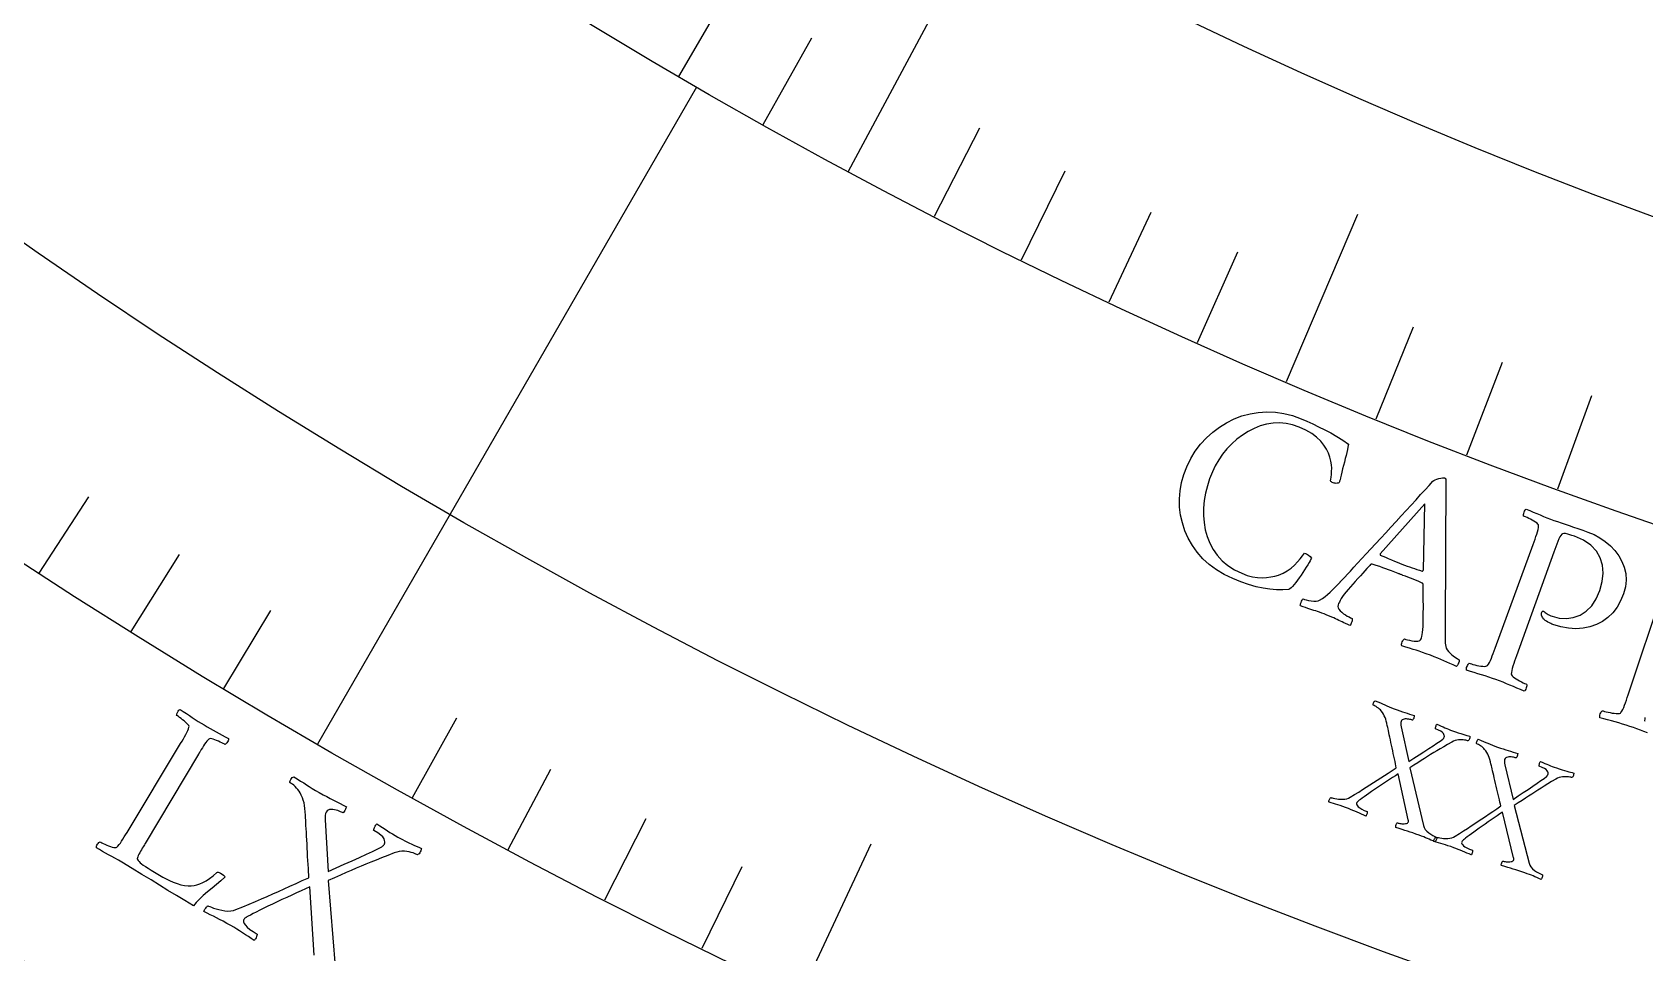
# Model space of a CAD drawing. Header units: millimetres. Extents: x -93 to 93, y -93 to 104.
# Drawn here: x -45.69 to -24.05, y -75.3 to -62.95 of the extents above; entities that cross this region are included whole.
import ezdxf

# ---------------------------------------------------------------- set-up
doc = ezdxf.new("R2010")
doc.units = ezdxf.units.MM
for name, color, linetype in [('CUT_OUTER', 1, 'Continuous'), ('ENGRAVE', 7, 'Continuous'), ('ENGRAVE_FINE', 8, 'Continuous'), ('TEXT', 5, 'Continuous')]:
    doc.layers.add(name, color=color, linetype=linetype)

msp = doc.modelspace()

# ---------------------------------------------------------------- linework, layer by layer
at = {"layer": 'CUT_OUTER'}
msp.add_arc((-0.0002, -0.0002), 92.4998, 179.658282, 0.243527, dxfattribs=at)
at = {"layer": 'ENGRAVE'}
for points in [[(-34.7355, -64.8167), (-33.1625, -61.8817)], [(-41.8562, -72.4972), (-36.7687, -63.6853)], [(-28.8591, -67.6381), (-27.9008, -65.392)], [(-35.3784, -75.8693), (-34.4324, -73.8405)]]:
    msp.add_lwpolyline(points, dxfattribs=at)
for radius in [90.65, 90.65, 88.2219, 83.7125, 83.7125, 80.1513, 73.5375, 73.5375, 69.6525]:
    msp.add_circle((0, 0), radius, dxfattribs=at)
at = {"layer": 'ENGRAVE_FINE'}
for points in [[(-37.01, -63.5454), (-36.3397, -62.3944)], [(-35.8786, -64.1911), (-35.2287, -63.0284)], [(-33.5812, -65.4222), (-32.9729, -64.2372)], [(-32.416, -66.0073), (-31.8289, -64.8117)], [(-31.2404, -66.5718), (-30.6745, -65.366)], [(-30.0546, -67.1155), (-29.5102, -65.8998)], [(-27.6543, -68.1396), (-27.1534, -66.9054)], [(-26.4404, -68.6197), (-25.9615, -67.3768)], [(-25.218, -69.0783), (-24.7613, -67.8271)], [(-45.5931, -70.2072), (-44.9281, -69.1832)], [(-44.3609, -70.9922), (-43.7138, -69.9568)], [(-43.1151, -71.7556), (-42.4863, -70.709)], [(-40.5846, -73.2166), (-39.9927, -72.1487)], [(-39.3006, -73.9138), (-38.7274, -72.8357)], [(-38.0047, -74.5884), (-37.4504, -73.5005)], [(-36.6971, -75.2403), (-36.1619, -74.1429)]]:
    msp.add_lwpolyline(points, dxfattribs=at)
at = {"layer": 'TEXT'}
for points in [[(-28.6636, -68.1379), (-28.5862, -68.1713), (-28.5076, -68.2071), (-28.4279, -68.2452), (-28.347, -68.2856), (-28.2658, -68.3288), (-28.1854, -68.3755), (-28.1056, -68.4256), (-28.0265, -68.4791), (-28.0275, -68.4836), (-28.0305, -68.4971), (-28.0356, -68.5196), (-28.0428, -68.5511), (-28.0514, -68.5886), (-28.061, -68.629), (-28.0715, -68.6724), (-28.0831, -68.7188), (-28.0948, -68.7655), (-28.1058, -68.8102), (-28.1162, -68.8527), (-28.126, -68.893), (-28.1345, -68.9282), (-28.1414, -68.9553), (-28.1467, -68.9741), (-28.1502, -68.9848), (-28.1529, -68.9913), (-28.1588, -68.9966), (-28.168, -69.0005), (-28.1804, -69.0031), (-28.1943, -69.0042), (-28.2079, -69.0034), (-28.2213, -69.0008), (-28.2344, -68.9964), (-28.2451, -68.9913), (-28.2544, -68.9853), (-28.2625, -68.9784), (-28.2692, -68.9706), (-28.2652, -68.9483), (-28.2613, -68.9201), (-28.2576, -68.8861), (-28.2542, -68.8463), (-28.2531, -68.8021), (-28.2564, -68.7552), (-28.2643, -68.7054), (-28.2766, -68.6528), (-28.2953, -68.5989), (-28.3222, -68.5452), (-28.3574, -68.4916), (-28.4009, -68.4381), (-28.4547, -68.3863), (-28.5212, -68.3376), (-28.6001, -68.2919), (-28.6916, -68.2493), (-28.7783, -68.2187), (-28.8652, -68.1997), (-28.9523, -68.1923), (-29.0397, -68.1965), (-29.1262, -68.211), (-29.2108, -68.2345), (-29.2934, -68.2669), (-29.374, -68.3084), (-29.4515, -68.3574), (-29.5246, -68.4127), (-29.5933, -68.4741), (-29.6577, -68.5418), (-29.7166, -68.6141), (-29.769, -68.6895), (-29.8149, -68.7679), (-29.8542, -68.8494), (-29.8911, -68.9432), (-29.9214, -69.0389), (-29.9451, -69.1366), (-29.962, -69.2361), (-29.9714, -69.3359), (-29.9723, -69.4343), (-29.9647, -69.5312), (-29.9486, -69.6267), (-29.9234, -69.7192), (-29.8884, -69.8071), (-29.8435, -69.8905), (-29.7887, -69.9693), (-29.7233, -70.0419), (-29.6464, -70.1064), (-29.558, -70.1628), (-29.4582, -70.2112), (-29.3855, -70.2383), (-29.316, -70.2572), (-29.2497, -70.268), (-29.1866, -70.2707), (-29.1268, -70.2674), (-29.0705, -70.2602), (-29.0177, -70.2491), (-28.9684, -70.2342), (-28.9058, -70.2086), (-28.8488, -70.1778), (-28.7974, -70.1418), (-28.7516, -70.1007), (-28.711, -70.0578), (-28.675, -70.0169), (-28.6437, -69.978), (-28.617, -69.9409), (-28.5894, -69.9513), (-28.565, -69.966), (-28.5438, -69.9852), (-28.5259, -70.0088), (-28.5324, -70.0229), (-28.5428, -70.0422), (-28.557, -70.0666), (-28.5749, -70.0962), (-28.5953, -70.129), (-28.617, -70.1629), (-28.6399, -70.1981), (-28.6639, -70.2344), (-28.6884, -70.2701), (-28.7123, -70.3033), (-28.7357, -70.3341), (-28.7587, -70.3625), (-28.78, -70.3869), (-28.7985, -70.4057), (-28.8143, -70.4189), (-28.8273, -70.4265), (-28.9097, -70.4323), (-28.9947, -70.4317), (-29.0825, -70.4245), (-29.173, -70.4109), (-29.2674, -70.3902), (-29.367, -70.3619), (-29.4717, -70.3261), (-29.5814, -70.2827), (-29.6956, -70.2284), (-29.8003, -70.1655), (-29.8954, -70.0943), (-29.9811, -70.0146), (-30.0568, -69.9283), (-30.1223, -69.837), (-30.1774, -69.7409), (-30.2223, -69.64), (-30.2567, -69.5357), (-30.2804, -69.4298), (-30.2936, -69.3221), (-30.2961, -69.2127), (-30.2879, -69.103), (-30.2687, -68.9945), (-30.2386, -68.8871), (-30.1977, -68.7809), (-30.1442, -68.6726), (-30.0825, -68.5722), (-30.0124, -68.4794), (-29.9341, -68.3944), (-29.849, -68.3176), (-29.7586, -68.2497), (-29.6629, -68.1906), (-29.5619, -68.1402), (-29.4568, -68.0997), (-29.3489, -68.0703), (-29.238, -68.052), (-29.1243, -68.0446), (-29.0091, -68.049), (-28.894, -68.0661), (-28.7788, -68.0957), (-28.6636, -68.1379)], [(-28.1412, -70.3288), (-28.1373, -70.3245), (-28.1253, -70.3117), (-28.1054, -70.2904), (-28.0776, -70.2606), (-28.043, -70.2234), (-28.0028, -70.18), (-27.9572, -70.1305), (-27.906, -70.0748), (-27.8504, -70.0144), (-27.7914, -69.9508), (-27.7291, -69.8839), (-27.6635, -69.8139), (-27.5959, -69.7416), (-27.5276, -69.6681), (-27.4588, -69.5934), (-27.3893, -69.5175), (-27.3203, -69.4418), (-27.2526, -69.3676), (-27.1864, -69.295), (-27.1216, -69.224), (-27.0595, -69.1559), (-27.0011, -69.092), (-26.9466, -69.0323), (-26.8959, -68.9768), (-26.8821, -68.9664), (-26.8642, -68.9567), (-26.8422, -68.9477), (-26.816, -68.9393), (-26.7898, -68.9328), (-26.7679, -68.9294), (-26.7502, -68.9291), (-26.7367, -68.932), (-26.7338, -68.9332), (-26.7316, -68.9344), (-26.7301, -68.9356), (-26.7293, -68.9368), (-26.7285, -68.9381), (-26.7272, -68.9399), (-26.7254, -68.9422), (-26.7231, -68.9449), (-26.731, -70.9262), (-26.7305, -71.024), (-26.7297, -71.0974), (-26.7287, -71.1461), (-26.7275, -71.1702), (-26.7238, -71.1918), (-26.7157, -71.2136), (-26.703, -71.2356), (-26.686, -71.2579), (-26.6663, -71.2793), (-26.646, -71.2989), (-26.6249, -71.3166), (-26.6031, -71.3324), (-26.5829, -71.3458), (-26.5666, -71.356), (-26.5541, -71.3631), (-26.5454, -71.3672), (-26.5433, -71.3788), (-26.5441, -71.3918), (-26.5479, -71.4064), (-26.5546, -71.4225), (-26.5621, -71.4376), (-26.5683, -71.4491), (-26.5732, -71.4572), (-26.5767, -71.4616), (-26.623, -71.4407), (-26.6667, -71.421), (-26.708, -71.4023), (-26.7469, -71.3848), (-26.7865, -71.3675), (-26.8302, -71.3493), (-26.8778, -71.3303), (-26.9294, -71.3105), (-26.9841, -71.2902), (-27.0341, -71.2723), (-27.0796, -71.2568), (-27.1205, -71.2437), (-27.1616, -71.2311), (-27.2075, -71.2167), (-27.2583, -71.2008), (-27.314, -71.1831), (-27.3167, -71.173), (-27.3166, -71.1612), (-27.3137, -71.1476), (-27.3079, -71.1322), (-27.3004, -71.1175), (-27.2925, -71.1058), (-27.284, -71.0971), (-27.275, -71.0915), (-27.2576, -71.0974), (-27.2355, -71.1034), (-27.2086, -71.1095), (-27.1771, -71.1158), (-27.1454, -71.1206), (-27.1184, -71.1225), (-27.0959, -71.1214), (-27.0782, -71.1174), (-27.0693, -71.1117), (-27.0612, -71.1029), (-27.0538, -71.091), (-27.0471, -71.076), (-27.0418, -71.058), (-27.0372, -71.0337), (-27.0334, -71.0032), (-27.0303, -70.9665), (-27.0278, -70.9253), (-27.0259, -70.8813), (-27.0246, -70.8344), (-27.0238, -70.7847), (-27.0235, -70.7339), (-27.0233, -70.6837), (-27.0234, -70.6341), (-27.0237, -70.5852), (-27.0241, -70.5387), (-27.0244, -70.4965), (-27.0247, -70.4586), (-27.025, -70.4249), (-27.0252, -70.3974), (-27.0254, -70.3777), (-27.0255, -70.3659), (-27.0255, -70.362), (-27.0257, -70.3614), (-27.0265, -70.3597), (-27.0278, -70.3568), (-27.0295, -70.3528), (-27.0317, -70.3487), (-27.0342, -70.3453), (-27.0371, -70.3428), (-27.0402, -70.3411), (-27.0659, -70.3296), (-27.0946, -70.3173), (-27.1264, -70.3044), (-27.1612, -70.2907), (-27.1969, -70.2769), (-27.2314, -70.2635), (-27.2646, -70.2507), (-27.2965, -70.2382), (-27.3048, -70.235), (-27.313, -70.2318), (-27.3213, -70.2286), (-27.3295, -70.2254), (-27.3376, -70.2223), (-27.3452, -70.2193), (-27.3524, -70.2165), (-27.3592, -70.2138), (-27.4069, -70.1954), (-27.4509, -70.1785), (-27.4913, -70.1633), (-27.5281, -70.1497), (-27.5656, -70.1363), (-27.6083, -70.1215), (-27.6562, -70.1054), (-27.7092, -70.0879), (-27.7112, -70.0875), (-27.7138, -70.0875), (-27.7171, -70.088), (-27.7211, -70.089), (-27.7248, -70.09), (-27.7275, -70.0907), (-27.7291, -70.0912), (-27.7296, -70.0913), (-27.7328, -70.0948), (-27.7423, -70.1054), (-27.7582, -70.123), (-27.7804, -70.1476), (-27.8071, -70.177), (-27.8363, -70.209), (-27.8679, -70.2436), (-27.902, -70.2808), (-27.9366, -70.3188), (-27.9695, -70.3557), (-28.0009, -70.3916), (-28.0307, -70.4264), (-28.06, -70.4606), (-28.0853, -70.4926), (-28.1067, -70.5223), (-28.124, -70.5498), (-28.1382, -70.575), (-28.1502, -70.5976), (-28.1601, -70.6178), (-28.1678, -70.6356), (-28.1714, -70.654), (-28.1679, -70.6733), (-28.1572, -70.6932), (-28.1393, -70.7138), (-28.1172, -70.7339), (-28.094, -70.7523), (-28.0696, -70.7691), (-28.0441, -70.7841), (-28.0204, -70.7968), (-28.0015, -70.8066), (-27.9876, -70.8136), (-27.9785, -70.8177), (-27.9774, -70.8239), (-27.978, -70.8336), (-27.9805, -70.8466), (-27.9848, -70.8629), (-27.9902, -70.8795), (-27.9959, -70.8933), (-28.0019, -70.9044), (-28.0084, -70.9128), (-28.0382, -70.8991), (-28.0658, -70.8862), (-28.091, -70.8743), (-28.114, -70.8633), (-28.1358, -70.8527), (-28.1576, -70.8422), (-28.1794, -70.8316), (-28.2012, -70.821), (-28.2249, -70.8099), (-28.2522, -70.7978), (-28.2833, -70.7847), (-28.318, -70.7705), (-28.3532, -70.7567), (-28.3857, -70.7444), (-28.4154, -70.7337), (-28.4423, -70.7245), (-28.4679, -70.7161), (-28.4935, -70.7077), (-28.5191, -70.6993), (-28.5446, -70.6909), (-28.5719, -70.6818), (-28.6024, -70.6714), (-28.6363, -70.6596), (-28.6735, -70.6464), (-28.6743, -70.6402), (-28.6729, -70.6308), (-28.6693, -70.6183), (-28.6634, -70.6026), (-28.6565, -70.5866), (-28.6496, -70.5733), (-28.6428, -70.5625), (-28.6361, -70.5543), (-28.6182, -70.5605), (-28.5944, -70.5669), (-28.5646, -70.5736), (-28.529, -70.5805), (-28.4929, -70.5851), (-28.4619, -70.585), (-28.436, -70.5803), (-28.4152, -70.5708), (-28.3783, -70.5483), (-28.3425, -70.523), (-28.3079, -70.4952), (-28.2744, -70.4648), (-28.2414, -70.4325), (-28.2082, -70.399), (-28.1748, -70.3645), (-28.1412, -70.3288)], [(-27.0022, -69.2783), (-27.6019, -69.9509), (-27.6019, -69.9513), (-27.6021, -69.9527), (-27.6024, -69.955), (-27.6028, -69.9581), (-27.603, -69.9614), (-27.6027, -69.9639), (-27.6019, -69.9657), (-27.6005, -69.9667), (-27.5683, -69.9812), (-27.533, -69.9966), (-27.4945, -70.0131), (-27.4528, -70.0305), (-27.4116, -70.0475), (-27.3747, -70.0625), (-27.342, -70.0756), (-27.3135, -70.0868), (-27.2765, -70.101), (-27.2412, -70.114), (-27.2075, -70.1259), (-27.1755, -70.1367), (-27.1437, -70.1471), (-27.1104, -70.158), (-27.0757, -70.1696), (-27.0395, -70.1816), (-27.0363, -70.1822), (-27.0333, -70.1816), (-27.0306, -70.1797), (-27.028, -70.1765), (-27.0259, -70.1732), (-27.0244, -70.1708), (-27.0235, -70.1693), (-27.0232, -70.1689)], [(-24.3381, -70.4877), (-24.3769, -70.5817), (-24.4247, -70.6658), (-24.4817, -70.7399), (-24.5479, -70.804), (-24.6218, -70.8573), (-24.7017, -70.899), (-24.7878, -70.9292), (-24.88, -70.9477), (-24.9767, -70.954), (-25.0763, -70.9477), (-25.1787, -70.9288), (-25.2839, -70.8971), (-25.2981, -70.8916), (-25.3141, -70.8844), (-25.3319, -70.8757), (-25.3515, -70.8654), (-25.3707, -70.8543), (-25.3876, -70.8431), (-25.4021, -70.8318), (-25.4142, -70.8203), (-25.4169, -70.8148), (-25.4207, -70.8071), (-25.4257, -70.7975), (-25.4318, -70.7857), (-25.4369, -70.7727), (-25.4391, -70.759), (-25.4382, -70.7448), (-25.4343, -70.7301), (-25.4302, -70.7219), (-25.4251, -70.7174), (-25.4189, -70.7165), (-25.4117, -70.7194), (-25.3994, -70.7277), (-25.3868, -70.7363), (-25.3739, -70.7453), (-25.3606, -70.7547), (-25.3465, -70.7638), (-25.3312, -70.7723), (-25.3148, -70.7799), (-25.2971, -70.7868), (-25.1999, -70.8122), (-25.1048, -70.818), (-25.0118, -70.8045), (-24.9209, -70.7714), (-24.837, -70.7187), (-24.7649, -70.6461), (-24.7046, -70.5535), (-24.6559, -70.4411), (-24.6235, -70.322), (-24.6118, -70.2092), (-24.6207, -70.1028), (-24.6503, -70.0028), (-24.7017, -69.9122), (-24.7763, -69.834), (-24.8741, -69.7681), (-24.9951, -69.7145), (-25.0119, -69.7087), (-25.0327, -69.7019), (-25.0575, -69.6942), (-25.0864, -69.6854), (-25.1146, -69.6786), (-25.1373, -69.6765), (-25.1546, -69.6793), (-25.1664, -69.6868), (-25.1786, -69.7023), (-25.1913, -69.7236), (-25.2044, -69.7506), (-25.218, -69.7833), (-25.2317, -69.8191), (-25.2453, -69.8551), (-25.2588, -69.8914), (-25.2721, -69.928), (-25.7742, -71.3172), (-25.7871, -71.3533), (-25.7994, -71.3883), (-25.811, -71.4221), (-25.822, -71.4547), (-25.8313, -71.4855), (-25.8382, -71.514), (-25.8425, -71.54), (-25.8442, -71.5637), (-25.8413, -71.574), (-25.8332, -71.5856), (-25.8198, -71.5987), (-25.8013, -71.6132), (-25.7796, -71.6279), (-25.757, -71.6419), (-25.7333, -71.655), (-25.7086, -71.6672), (-25.6853, -71.6781), (-25.6657, -71.6868), (-25.65, -71.6936), (-25.638, -71.6982), (-25.6363, -71.7078), (-25.6365, -71.7194), (-25.6387, -71.7333), (-25.6429, -71.7492), (-25.6485, -71.7646), (-25.6552, -71.7769), (-25.6628, -71.7859), (-25.6714, -71.7918), (-25.7203, -71.7707), (-25.7682, -71.75), (-25.8152, -71.73), (-25.8611, -71.7105), (-25.9069, -71.6915), (-25.9536, -71.6728), (-26.0012, -71.6545), (-26.0495, -71.6366), (-26.0969, -71.6197), (-26.1446, -71.6034), (-26.1928, -71.5875), (-26.2415, -71.5722), (-26.2906, -71.5571), (-26.3405, -71.5419), (-26.3911, -71.5267), (-26.4424, -71.5114), (-26.4452, -71.5014), (-26.4453, -71.4896), (-26.4425, -71.4759), (-26.4369, -71.4605), (-26.4298, -71.4456), (-26.4227, -71.4336), (-26.4153, -71.4244), (-26.4079, -71.4182), (-26.3957, -71.4223), (-26.3793, -71.4273), (-26.3587, -71.4332), (-26.3339, -71.4398), (-26.307, -71.4463), (-26.2801, -71.4516), (-26.2533, -71.4557), (-26.2265, -71.4586), (-26.2024, -71.4596), (-26.1839, -71.4581), (-26.1709, -71.4541), (-26.1634, -71.4476), (-26.1496, -71.4283), (-26.1361, -71.4056), (-26.1231, -71.3794), (-26.1105, -71.3498), (-26.0979, -71.3177), (-26.0851, -71.2844), (-26.0721, -71.2497), (-26.0588, -71.2137), (-25.55, -69.8232), (-25.5368, -69.787), (-25.5243, -69.7517), (-25.5123, -69.7175), (-25.501, -69.6842), (-25.4912, -69.6527), (-25.4839, -69.6238), (-25.4793, -69.5975), (-25.4772, -69.5738), (-25.4782, -69.5628), (-25.4851, -69.551), (-25.498, -69.5385), (-25.5169, -69.5252), (-25.539, -69.5117), (-25.5618, -69.4987), (-25.5853, -69.4862), (-25.6093, -69.4742), (-25.6319, -69.4634), (-25.6508, -69.4546), (-25.666, -69.4479), (-25.6776, -69.4433), (-25.6791, -69.4337), (-25.6786, -69.4221), (-25.6762, -69.4083), (-25.6718, -69.3924), (-25.666, -69.377), (-25.6593, -69.3649), (-25.6517, -69.3558), (-25.6432, -69.35), (-25.5952, -69.3697), (-25.548, -69.3894), (-25.5014, -69.409), (-25.4555, -69.4286), (-25.4099, -69.4477), (-25.3643, -69.4662), (-25.3186, -69.4839), (-25.2729, -69.5009), (-25.2246, -69.5182), (-25.1742, -69.5358), (-25.1219, -69.5535), (-25.0675, -69.5715), (-25.0103, -69.5904), (-24.9493, -69.6111), (-24.8846, -69.6336), (-24.8161, -69.6578), (-24.7334, -69.692), (-24.6556, -69.7341), (-24.5825, -69.784), (-24.5143, -69.8417), (-24.4532, -69.906), (-24.4017, -69.9756), (-24.3598, -70.0505), (-24.3274, -70.1307), (-24.3074, -70.2151), (-24.3025, -70.3028), (-24.3127, -70.3936), (-24.3381, -70.4877)], [(-44.1717, -73.8333), (-44.1736, -73.8365), (-44.176, -73.8404), (-44.1788, -73.8451), (-44.182, -73.8505), (-44.1903, -73.8644), (-44.1998, -73.8802), (-44.2104, -73.8981), (-44.2223, -73.9179), (-44.2343, -73.9383), (-44.2454, -73.9581), (-44.2556, -73.9772), (-44.2649, -73.9956), (-44.2723, -74.0121), (-44.2769, -74.0254), (-44.2785, -74.0356), (-44.2774, -74.0426), (-44.2675, -74.0608), (-44.2549, -74.078), (-44.2395, -74.0941), (-44.2212, -74.1093), (-44.1985, -74.1254), (-44.1694, -74.1445), (-44.134, -74.1667), (-44.0924, -74.1918), (-43.9333, -74.2861), (-43.8911, -74.3095), (-43.8455, -74.3317), (-43.7966, -74.3526), (-43.7442, -74.3724), (-43.6918, -74.3888), (-43.6428, -74.3996), (-43.597, -74.4047), (-43.5545, -74.4043), (-43.5169, -74.3987), (-43.478, -74.389), (-43.438, -74.3752), (-43.3968, -74.3572), (-43.3539, -74.3338), (-43.309, -74.3039), (-43.2619, -74.2675), (-43.2128, -74.2245), (-43.2037, -74.2197), (-43.1923, -74.2191), (-43.1784, -74.2228), (-43.1623, -74.2308), (-43.139, -74.2457), (-43.1214, -74.2603), (-43.1094, -74.2745), (-43.1029, -74.2884), (-43.1577, -74.3351), (-43.2145, -74.3831), (-43.2732, -74.4323), (-43.334, -74.4827), (-43.3923, -74.5326), (-43.4438, -74.5803), (-43.4883, -74.6256), (-43.526, -74.6687), (-43.6404, -74.6014), (-43.754, -74.5334), (-43.8666, -74.4647), (-43.9784, -74.3954), (-44.0935, -74.3238), (-44.2161, -74.2485), (-44.3463, -74.1694), (-44.4839, -74.0864), (-44.5319, -74.0579), (-44.5776, -74.0315), (-44.6211, -74.0071), (-44.6624, -73.9848), (-44.7028, -73.9629), (-44.7436, -73.9401), (-44.7848, -73.9163), (-44.8263, -73.8914), (-44.8272, -73.8817), (-44.8251, -73.8707), (-44.8201, -73.8586), (-44.8121, -73.8453), (-44.8029, -73.8328), (-44.7942, -73.823), (-44.7858, -73.8159), (-44.7778, -73.8114), (-44.7672, -73.8175), (-44.7527, -73.8252), (-44.7343, -73.8345), (-44.7119, -73.8455), (-44.6876, -73.8567), (-44.6633, -73.8666), (-44.639, -73.8753), (-44.6147, -73.8828), (-44.5927, -73.8881), (-44.5753, -73.89), (-44.5626, -73.8886), (-44.5545, -73.884), (-44.5383, -73.8687), (-44.5218, -73.8501), (-44.5051, -73.8282), (-44.4881, -73.8031), (-44.4707, -73.7757), (-44.4529, -73.7472), (-44.4346, -73.7175), (-44.4159, -73.6866), (-43.6965, -72.4931), (-43.6779, -72.462), (-43.66, -72.4317), (-43.6428, -72.4022), (-43.6263, -72.3734), (-43.6116, -72.3461), (-43.5998, -72.3207), (-43.5908, -72.2972), (-43.5846, -72.2756), (-43.5835, -72.2653), (-43.5879, -72.2532), (-43.5976, -72.2393), (-43.6127, -72.2236), (-43.6309, -72.2071), (-43.65, -72.1908), (-43.6699, -72.1747), (-43.6907, -72.1588), (-43.7103, -72.1444), (-43.7267, -72.1326), (-43.7399, -72.1235), (-43.7499, -72.1171), (-43.7496, -72.108), (-43.747, -72.0973), (-43.7423, -72.085), (-43.7355, -72.0711), (-43.7274, -72.058), (-43.719, -72.0479), (-43.7103, -72.0409), (-43.7014, -72.0371), (-43.6604, -72.064), (-43.6198, -72.0909), (-43.5797, -72.1177), (-43.54, -72.1445), (-43.5006, -72.1708), (-43.4611, -72.1964), (-43.4217, -72.2212), (-43.3823, -72.2453), (-43.3416, -72.2693), (-43.3011, -72.2925), (-43.2608, -72.3148), (-43.2206, -72.3363), (-43.1802, -72.3576), (-43.139, -72.3796), (-43.097, -72.4023), (-43.0542, -72.4257), (-43.0534, -72.4354), (-43.0555, -72.4463), (-43.0605, -72.4585), (-43.0683, -72.4718), (-43.0773, -72.4844), (-43.0859, -72.4943), (-43.0942, -72.5016), (-43.102, -72.5061), (-43.1124, -72.5003), (-43.1267, -72.493), (-43.1448, -72.484), (-43.1667, -72.4735), (-43.1904, -72.4627), (-43.2137, -72.4528), (-43.2366, -72.4439), (-43.2591, -72.4359), (-43.2796, -72.4302), (-43.2966, -72.4281), (-43.3099, -72.4296), (-43.3197, -72.4347), (-43.3327, -72.4479), (-43.3461, -72.4637), (-43.3599, -72.4822), (-43.3742, -72.5034), (-43.3888, -72.5265), (-43.404, -72.5508), (-43.4196, -72.5763), (-43.4356, -72.6029), (-43.4382, -72.6072), (-43.4408, -72.6115), (-43.4433, -72.6158), (-43.4459, -72.6201), (-43.4485, -72.6244), (-43.4511, -72.6287), (-43.4536, -72.6331), (-43.4562, -72.6374)], [(-27.4127, -72.0285), (-27.3752, -72.0425), (-27.3393, -72.0555), (-27.3047, -72.0674), (-27.2716, -72.0784), (-27.2393, -72.0888), (-27.2074, -72.0993), (-27.1757, -72.1097), (-27.1444, -72.1202), (-27.1446, -72.1263), (-27.1461, -72.1343), (-27.1489, -72.1443), (-27.1531, -72.1562), (-27.1579, -72.1673), (-27.1625, -72.1748), (-27.167, -72.1786), (-27.1713, -72.1788), (-27.1798, -72.176), (-27.1904, -72.1732), (-27.2031, -72.1703), (-27.2179, -72.1674), (-27.2337, -72.1651), (-27.2494, -72.1641), (-27.265, -72.1644), (-27.2804, -72.1659), (-27.2945, -72.1696), (-27.3061, -72.1761), (-27.3152, -72.1857), (-27.3218, -72.1982), (-27.325, -72.2115), (-27.3258, -72.228), (-27.324, -72.2475), (-27.3198, -72.2701), (-27.2196, -72.735), (-27.1497, -72.6898), (-27.0816, -72.6461), (-27.0154, -72.6038), (-26.951, -72.5629), (-26.8917, -72.5248), (-26.8405, -72.4906), (-26.7975, -72.4604), (-26.7627, -72.4342), (-26.7578, -72.4299), (-26.7537, -72.4253), (-26.7501, -72.4205), (-26.7473, -72.4154), (-26.745, -72.4107), (-26.7433, -72.4071), (-26.7421, -72.4045), (-26.7414, -72.4029), (-26.7402, -72.3945), (-26.7419, -72.3844), (-26.7466, -72.3725), (-26.7542, -72.359), (-26.7677, -72.3443), (-26.7898, -72.3293), (-26.8205, -72.3137), (-26.8598, -72.2978), (-26.8617, -72.2942), (-26.862, -72.2881), (-26.8605, -72.2794), (-26.8572, -72.2681), (-26.8532, -72.2565), (-26.8491, -72.2469), (-26.845, -72.2393), (-26.8409, -72.2337), (-26.8117, -72.247), (-26.7842, -72.2594), (-26.7584, -72.271), (-26.7342, -72.2819), (-26.7102, -72.2923), (-26.6849, -72.3028), (-26.6582, -72.3134), (-26.6301, -72.3239), (-26.5912, -72.338), (-26.5553, -72.3502), (-26.5223, -72.3608), (-26.4924, -72.3696), (-26.4651, -72.3773), (-26.4404, -72.3843), (-26.4182, -72.3908), (-26.3984, -72.3966), (-26.3984, -72.4024), (-26.3993, -72.4097), (-26.4012, -72.4185), (-26.4041, -72.4288), (-26.408, -72.4388), (-26.4129, -72.447), (-26.4187, -72.4532), (-26.4255, -72.4576), (-26.4315, -72.4559), (-26.4407, -72.4536), (-26.4532, -72.451), (-26.4691, -72.4479), (-26.4873, -72.4452), (-26.5068, -72.4438), (-26.5278, -72.4438), (-26.5502, -72.4451), (-26.5732, -72.4484), (-26.5962, -72.4542), (-26.619, -72.4627), (-26.6418, -72.4739), (-26.6972, -72.5067), (-26.749, -72.5373), (-26.797, -72.5654), (-26.8414, -72.5913), (-26.8837, -72.6162), (-26.9258, -72.6415), (-26.9676, -72.6672), (-27.0092, -72.6933), (-27.0524, -72.7209), (-27.0994, -72.751), (-27.1502, -72.7837), (-27.2047, -72.819), (-27.0211, -73.5927), (-27.0116, -73.62), (-26.9969, -73.6456), (-26.9769, -73.6694), (-26.9517, -73.6915), (-26.924, -73.7112), (-26.8968, -73.7281), (-26.8701, -73.7419), (-26.8438, -73.7529), (-26.843, -73.7591), (-26.8438, -73.767), (-26.8462, -73.7763), (-26.8502, -73.7872), (-26.8547, -73.7977), (-26.8584, -73.8056), (-26.8614, -73.8111), (-26.8637, -73.8141), (-26.8933, -73.8009), (-26.9208, -73.7887), (-26.9462, -73.7774), (-26.9694, -73.767), (-26.9929, -73.7568), (-27.019, -73.7461), (-27.0476, -73.7349), (-27.0789, -73.7232), (-27.122, -73.7076), (-27.1624, -73.6934), (-27.2001, -73.6806), (-27.235, -73.6693), (-27.2701, -73.6583), (-27.3081, -73.6463), (-27.349, -73.6333), (-27.3927, -73.6194), (-27.3945, -73.6126), (-27.3944, -73.6041), (-27.3924, -73.5938), (-27.3886, -73.5817), (-27.3838, -73.5706), (-27.3792, -73.5632), (-27.3747, -73.5593), (-27.3703, -73.5591), (-27.3626, -73.5615), (-27.3526, -73.5638), (-27.3403, -73.5661), (-27.3257, -73.5683), (-27.3099, -73.57), (-27.2942, -73.5705), (-27.2785, -73.57), (-27.2629, -73.5684), (-27.2488, -73.5652), (-27.2378, -73.5602), (-27.2297, -73.5533), (-27.2246, -73.5446), (-27.2239, -73.5421), (-27.2235, -73.5392), (-27.2233, -73.5356), (-27.2234, -73.5315), (-27.2238, -73.5273), (-27.2245, -73.5235), (-27.2254, -73.52), (-27.2266, -73.5169), (-27.3629, -72.9021), (-27.399, -72.9251), (-27.4367, -72.9495), (-27.476, -72.9753), (-27.5169, -73.0025), (-27.5584, -73.0302), (-27.5994, -73.0576), (-27.6398, -73.0848), (-27.6797, -73.1117), (-27.718, -73.1377), (-27.7537, -73.1623), (-27.7866, -73.1854), (-27.8169, -73.2071), (-27.8435, -73.2265), (-27.8655, -73.2427), (-27.883, -73.2557), (-27.8958, -73.2656), (-27.8979, -73.2675), (-27.9005, -73.2699), (-27.9036, -73.2727), (-27.9072, -73.276), (-27.9107, -73.2797), (-27.9139, -73.2839), (-27.9166, -73.2885), (-27.9188, -73.2937), (-27.9202, -73.304), (-27.9167, -73.3157), (-27.9086, -73.3287), (-27.8957, -73.3431), (-27.8768, -73.3583), (-27.8506, -73.374), (-27.8172, -73.3901), (-27.7766, -73.4067), (-27.7757, -73.413), (-27.7762, -73.421), (-27.778, -73.4305), (-27.7812, -73.4418), (-27.7851, -73.4524), (-27.7886, -73.4605), (-27.792, -73.4658), (-27.7951, -73.4685), (-27.8236, -73.4553), (-27.8524, -73.4421), (-27.8815, -73.429), (-27.911, -73.4159), (-27.9406, -73.403), (-27.97, -73.3907), (-27.9993, -73.3788), (-28.0285, -73.3674), (-28.0681, -73.3525), (-28.1049, -73.3391), (-28.1388, -73.3273), (-28.17, -73.3169), (-28.2, -73.3073), (-28.2306, -73.2976), (-28.2618, -73.2878), (-28.2936, -73.2779), (-28.2929, -73.2712), (-28.2907, -73.2633), (-28.287, -73.2544), (-28.2818, -73.2443), (-28.2764, -73.2348), (-28.2719, -73.2275), (-28.2685, -73.2224), (-28.2661, -73.2196), (-28.2594, -73.2216), (-28.2479, -73.2244), (-28.2316, -73.228), (-28.2104, -73.2324), (-28.1862, -73.2365), (-28.1605, -73.2393), (-28.1334, -73.2408), (-28.1049, -73.241), (-28.0767, -73.2389), (-28.0506, -73.2338), (-28.0265, -73.2256), (-28.0045, -73.2142), (-27.9464, -73.1787), (-27.891, -73.1445), (-27.8383, -73.1117), (-27.7883, -73.0803), (-27.7398, -73.0495), (-27.6914, -73.0185), (-27.6431, -72.9873), (-27.595, -72.9558), (-27.5458, -72.9237), (-27.4946, -72.8903), (-27.4412, -72.8557), (-27.3858, -72.8199), (-27.3907, -72.7946), (-27.3965, -72.7664), (-27.4032, -72.7353), (-27.4107, -72.7012), (-27.4187, -72.6653), (-27.4267, -72.6286), (-27.4346, -72.5911), (-27.4426, -72.5529), (-27.4505, -72.5149), (-27.4582, -72.4782), (-27.4658, -72.4428), (-27.4732, -72.4086), (-27.4803, -72.3766), (-27.4866, -72.3476), (-27.4923, -72.3216), (-27.4972, -72.2987), (-27.5013, -72.28), (-27.5042, -72.2666), (-27.5059, -72.2585), (-27.5065, -72.2559), (-27.5132, -72.223), (-27.5207, -72.1933), (-27.5288, -72.1667), (-27.5377, -72.1431), (-27.5478, -72.1213), (-27.5597, -72.0997), (-27.5733, -72.0783), (-27.5887, -72.0572), (-27.5999, -72.0438), (-27.6125, -72.0312), (-27.6264, -72.0195), (-27.6418, -72.0086), (-27.657, -71.999), (-27.6706, -71.9911), (-27.6825, -71.9849), (-27.6929, -71.9803), (-27.696, -71.9773), (-27.6967, -71.9715), (-27.6952, -71.9628), (-27.6914, -71.9514), (-27.6864, -71.9398), (-27.6811, -71.9307), (-27.6755, -71.9242), (-27.6698, -71.9203), (-27.6335, -71.9355), (-27.6001, -71.9498), (-27.5695, -71.9632), (-27.5417, -71.9756), (-27.5138, -71.9879), (-27.4831, -72.0008), (-27.4493, -72.0143), (-27.4127, -72.0285)], [(-26.0264, -72.5409), (-25.9888, -72.5542), (-25.9525, -72.5665), (-25.9177, -72.5778), (-25.8844, -72.5881), (-25.852, -72.5979), (-25.8198, -72.6077), (-25.788, -72.6176), (-25.7565, -72.6275), (-25.7565, -72.6335), (-25.7579, -72.6416), (-25.7605, -72.6516), (-25.7645, -72.6636), (-25.7691, -72.6748), (-25.7735, -72.6824), (-25.7779, -72.6863), (-25.7823, -72.6866), (-25.7908, -72.6839), (-25.8014, -72.6813), (-25.8142, -72.6787), (-25.8291, -72.6761), (-25.8449, -72.6741), (-25.8606, -72.6734), (-25.8762, -72.6739), (-25.8916, -72.6758), (-25.9056, -72.6797), (-25.9171, -72.6865), (-25.926, -72.6962), (-25.9323, -72.7088), (-25.9353, -72.7222), (-25.9357, -72.7387), (-25.9336, -72.7582), (-25.929, -72.7807), (-25.8199, -73.2435), (-25.7508, -73.1971), (-25.6836, -73.152), (-25.6182, -73.1085), (-25.5546, -73.0664), (-25.496, -73.0271), (-25.4455, -72.9919), (-25.4031, -72.9609), (-25.3688, -72.9341), (-25.364, -72.9297), (-25.3599, -72.925), (-25.3565, -72.9201), (-25.3538, -72.915), (-25.3516, -72.9103), (-25.3499, -72.9066), (-25.3488, -72.904), (-25.3482, -72.9024), (-25.347, -72.8939), (-25.3489, -72.8838), (-25.3538, -72.8721), (-25.3618, -72.8587), (-25.3756, -72.8443), (-25.3979, -72.8297), (-25.4289, -72.8148), (-25.4685, -72.7995), (-25.4705, -72.796), (-25.4708, -72.7899), (-25.4695, -72.7812), (-25.4665, -72.7698), (-25.4627, -72.7582), (-25.4588, -72.7485), (-25.4548, -72.7408), (-25.4508, -72.7352), (-25.4214, -72.7478), (-25.3936, -72.7597), (-25.3676, -72.7708), (-25.3432, -72.7812), (-25.319, -72.7912), (-25.2935, -72.8013), (-25.2666, -72.8113), (-25.2384, -72.8213), (-25.1992, -72.8346), (-25.163, -72.8462), (-25.1299, -72.8561), (-25.0997, -72.8643), (-25.0724, -72.8715), (-25.0475, -72.878), (-25.0252, -72.884), (-25.0053, -72.8895), (-25.0052, -72.8953), (-25.006, -72.9026), (-25.0077, -72.9115), (-25.0104, -72.9218), (-25.0141, -72.9319), (-25.0188, -72.9401), (-25.0245, -72.9465), (-25.0313, -72.951), (-25.0372, -72.9494), (-25.0465, -72.9473), (-25.0591, -72.9449), (-25.075, -72.9421), (-25.0932, -72.9398), (-25.1128, -72.9388), (-25.1338, -72.9392), (-25.1561, -72.9409), (-25.1791, -72.9446), (-25.2019, -72.9509), (-25.2246, -72.9599), (-25.2471, -72.9714), (-25.3019, -73.0053), (-25.3531, -73.0368), (-25.4006, -73.066), (-25.4444, -73.0927), (-25.4863, -73.1184), (-25.5279, -73.1445), (-25.5692, -73.171), (-25.6103, -73.1978), (-25.653, -73.2262), (-25.6994, -73.2573), (-25.7495, -73.291), (-25.8033, -73.3273), (-25.6049, -74.0973), (-25.595, -74.1244), (-25.5797, -74.1497), (-25.5593, -74.1732), (-25.5336, -74.1948), (-25.5056, -74.214), (-25.4781, -74.2303), (-25.4511, -74.2436), (-25.4247, -74.2541), (-25.4237, -74.2603), (-25.4243, -74.2681), (-25.4265, -74.2775), (-25.4304, -74.2885), (-25.4346, -74.2991), (-25.4382, -74.3071), (-25.4411, -74.3126), (-25.4433, -74.3157), (-25.4732, -74.3031), (-25.5009, -74.2914), (-25.5265, -74.2805), (-25.55, -74.2706), (-25.5736, -74.2608), (-25.5999, -74.2506), (-25.6288, -74.24), (-25.6602, -74.2289), (-25.7036, -74.2141), (-25.7443, -74.2007), (-25.7822, -74.1887), (-25.8174, -74.178), (-25.8527, -74.1676), (-25.8909, -74.1564), (-25.932, -74.1442), (-25.976, -74.1312), (-25.9779, -74.1244), (-25.978, -74.1159), (-25.9762, -74.1055), (-25.9725, -74.0934), (-25.968, -74.0822), (-25.9635, -74.0747), (-25.9591, -74.0707), (-25.9547, -74.0704), (-25.947, -74.0727), (-25.937, -74.0748), (-25.9246, -74.0769), (-25.9099, -74.0788), (-25.8941, -74.0802), (-25.8784, -74.0804), (-25.8628, -74.0796), (-25.8472, -74.0776), (-25.8332, -74.0742), (-25.8222, -74.069), (-25.8142, -74.062), (-25.8093, -74.0531), (-25.8087, -74.0507), (-25.8083, -74.0477), (-25.8082, -74.0441), (-25.8084, -74.04), (-25.8089, -74.0358), (-25.8096, -74.032), (-25.8106, -74.0286), (-25.8119, -74.0254), (-25.9599, -73.4134), (-25.9955, -73.4371), (-26.0328, -73.4622), (-26.0716, -73.4888), (-26.112, -73.5167), (-26.153, -73.5452), (-26.1934, -73.5734), (-26.2333, -73.6014), (-26.2727, -73.629), (-26.3105, -73.6558), (-26.3456, -73.681), (-26.3781, -73.7048), (-26.4079, -73.7271), (-26.4342, -73.7469), (-26.4559, -73.7636), (-26.4731, -73.7769), (-26.4858, -73.787), (-26.4878, -73.789), (-26.4904, -73.7915), (-26.4934, -73.7943), (-26.4969, -73.7977), (-26.5004, -73.8014), (-26.5035, -73.8057), (-26.5061, -73.8104), (-26.5083, -73.8156), (-26.5094, -73.8259), (-26.5057, -73.8375), (-26.4973, -73.8504), (-26.4841, -73.8645), (-26.465, -73.8794), (-26.4385, -73.8946), (-26.4048, -73.91), (-26.3639, -73.9258), (-26.3628, -73.9321), (-26.3632, -73.9401), (-26.3648, -73.9497), (-26.3678, -73.961), (-26.3714, -73.9717), (-26.3749, -73.9798), (-26.3781, -73.9852), (-26.3811, -73.9879), (-26.4099, -73.9753), (-26.439, -73.9627), (-26.4684, -73.9501), (-26.4981, -73.9376), (-26.5279, -73.9253), (-26.5575, -73.9135), (-26.5871, -73.9022), (-26.6165, -73.8914), (-26.6564, -73.8772), (-26.6934, -73.8646), (-26.7275, -73.8534), (-26.7589, -73.8436), (-26.7891, -73.8346), (-26.8199, -73.8255), (-26.8512, -73.8163), (-26.8832, -73.807), (-26.8827, -73.8002), (-26.8806, -73.7923), (-26.8771, -73.7833), (-26.8721, -73.7731), (-26.8668, -73.7635), (-26.8625, -73.7561), (-26.8592, -73.751), (-26.8569, -73.7481), (-26.8501, -73.75), (-26.8386, -73.7527), (-26.8222, -73.7559), (-26.801, -73.7599), (-26.7767, -73.7635), (-26.7509, -73.7658), (-26.7238, -73.7668), (-26.6953, -73.7664), (-26.6672, -73.7639), (-26.6411, -73.7582), (-26.6172, -73.7495), (-26.5955, -73.7378), (-26.538, -73.7011), (-26.4832, -73.6659), (-26.4312, -73.6321), (-26.3819, -73.5997), (-26.334, -73.568), (-26.2862, -73.5361), (-26.2385, -73.5039), (-26.1909, -73.4716), (-26.1424, -73.4385), (-26.0918, -73.4041), (-26.0391, -73.3685), (-25.9844, -73.3316), (-25.9898, -73.3065), (-25.9961, -73.2784), (-26.0034, -73.2474), (-26.0116, -73.2135), (-26.0202, -73.1777), (-26.0289, -73.1412), (-26.0376, -73.1039), (-26.0463, -73.0658), (-26.0549, -73.0279), (-26.0633, -72.9914), (-26.0716, -72.9561), (-26.0797, -72.9221), (-26.0873, -72.8902), (-26.0942, -72.8614), (-26.1004, -72.8355), (-26.1058, -72.8127), (-26.1102, -72.794), (-26.1134, -72.7807), (-26.1152, -72.7727), (-26.1159, -72.77), (-26.1232, -72.7373), (-26.1312, -72.7077), (-26.1399, -72.6813), (-26.1492, -72.6579), (-26.1598, -72.6363), (-26.1721, -72.6149), (-26.1861, -72.5938), (-26.2019, -72.573), (-26.2133, -72.5598), (-26.2261, -72.5475), (-26.2403, -72.536), (-26.2559, -72.5254), (-26.2713, -72.5161), (-26.285, -72.5084), (-26.2971, -72.5025), (-26.3075, -72.4981), (-26.3106, -72.4952), (-26.3115, -72.4893), (-26.3102, -72.4807), (-26.3066, -72.4691), (-26.3018, -72.4574), (-26.2967, -72.4483), (-26.2912, -72.4417), (-26.2856, -72.4377), (-26.249, -72.4522), (-26.2153, -72.4659), (-26.1845, -72.4786), (-26.1564, -72.4905), (-26.1284, -72.5022), (-26.0973, -72.5145), (-26.0634, -72.5274), (-26.0264, -72.5409)]]:
    msp.add_lwpolyline(points, close=True, dxfattribs=at)
for points in [[(-24.0177, -72.3517), (-24.0641, -72.3333), (-24.1104, -72.3155), (-24.1575, -72.298), (-24.2055, -72.2809), (-24.2543, -72.2641), (-24.3022, -72.2484), (-24.3507, -72.2332), (-24.3998, -72.2183), (-24.4495, -72.204), (-24.4998, -72.1899), (-24.5506, -72.1758), (-24.6018, -72.1617), (-24.6536, -72.1477), (-24.6567, -72.1377), (-24.657, -72.1259), (-24.6546, -72.1122), (-24.6494, -72.0966), (-24.6427, -72.0815), (-24.6358, -72.0693), (-24.6287, -72.06), (-24.6214, -72.0536), (-24.6091, -72.0575), (-24.5922, -72.0622), (-24.5709, -72.0677), (-24.5452, -72.074), (-24.5174, -72.08), (-24.4899, -72.0848), (-24.4626, -72.0883), (-24.4356, -72.0906), (-24.4116, -72.091), (-24.3931, -72.089), (-24.3802, -72.0847), (-24.3729, -72.0781), (-24.3595, -72.0585), (-24.3467, -72.0354), (-24.3343, -72.0089), (-24.3224, -71.9789), (-24.3107, -71.9466), (-24.2987, -71.9129), (-24.2865, -71.8779), (-24.2741, -71.8416), (-23.8035, -70.4377)], [(-24.0496, -72.144), (-24.0529, -72.1655), (-24.0543, -72.185), (-24.0511, -72.1952)], [(-41.903, -75.3315), (-41.962, -74.4174), (-42.019, -74.4425), (-42.0786, -74.4691), (-42.1409, -74.4974), (-42.2058, -74.5272), (-42.2717, -74.5578), (-42.3367, -74.588), (-42.4009, -74.6179), (-42.4643, -74.6476), (-42.5252, -74.6764), (-42.582, -74.7037), (-42.6345, -74.7295), (-42.6829, -74.7538), (-42.7255, -74.7757), (-42.7609, -74.794), (-42.7889, -74.8087), (-42.8096, -74.82), (-42.8131, -74.8223), (-42.8174, -74.8252), (-42.8225, -74.8285), (-42.8283, -74.8324), (-42.8343, -74.8369), (-42.8397, -74.8422), (-42.8447, -74.8483), (-42.8491, -74.8551), (-42.8533, -74.8697), (-42.851, -74.8873), (-42.8422, -74.9078), (-42.8269, -74.9314), (-42.8031, -74.9576), (-42.769, -74.9861), (-42.7246, -75.0168), (-42.6699, -75.0497), (-42.67, -75.0591), (-42.6724, -75.0704), (-42.6772, -75.0838), (-42.6844, -75.0991), (-42.6923, -75.1136), (-42.6992, -75.1244), (-42.7052, -75.1313), (-42.7103, -75.1344), (-42.7483, -75.109), (-42.7869, -75.0836), (-42.8259, -75.0581), (-42.8653, -75.0326), (-42.905, -75.0074), (-42.9445, -74.9829), (-42.984, -74.9592), (-43.0235, -74.9362), (-43.0771, -74.9058), (-43.127, -74.8782), (-43.1731, -74.8534), (-43.2156, -74.8314), (-43.2566, -74.8107), (-43.2984, -74.7898), (-43.3411, -74.7685), (-43.3846, -74.7471), (-43.3821, -74.7375), (-43.3772, -74.7267), (-43.3698, -74.7147), (-43.36, -74.7014), (-43.35, -74.689), (-43.342, -74.6795), (-43.3359, -74.673), (-43.3318, -74.6695), (-43.3226, -74.674), (-43.3067, -74.6807), (-43.284, -74.6896), (-43.2547, -74.7007), (-43.2207, -74.7121), (-43.1844, -74.722), (-43.1458, -74.7303), (-43.1049, -74.7371), (-43.0638, -74.7406), (-43.0251, -74.7392), (-42.9886, -74.7328), (-42.9544, -74.7215), (-42.8627, -74.6836), (-42.7753, -74.6471), (-42.6922, -74.6119), (-42.6134, -74.578), (-42.5367, -74.5447), (-42.4601, -74.5111), (-42.3837, -74.4771), (-42.3075, -74.4427), (-42.2296, -74.4075), (-42.1485, -74.3711), (-42.0641, -74.3333), (-41.9764, -74.2942), (-41.9779, -74.2568), (-41.9799, -74.215), (-41.9824, -74.1688), (-41.9856, -74.1181), (-41.9889, -74.0647), (-41.9921, -74.0102), (-41.9951, -73.9546), (-41.9979, -73.8979), (-42.0006, -73.8416), (-42.0034, -73.7871), (-42.0062, -73.7345), (-42.0092, -73.6838), (-42.012, -73.6363), (-42.0145, -73.5932), (-42.0167, -73.5547), (-42.0187, -73.5206), (-42.0202, -73.4928), (-42.0213, -73.4729), (-42.022, -73.461), (-42.0222, -73.457), (-42.0244, -73.4084), (-42.0283, -73.364), (-42.0339, -73.324), (-42.0412, -73.2882), (-42.0508, -73.2546), (-42.0628, -73.2209), (-42.0775, -73.1872), (-42.0947, -73.1534), (-42.1076, -73.1316), (-42.1228, -73.1108), (-42.14, -73.0908), (-42.1595, -73.0717), (-42.1791, -73.0545), (-42.1968, -73.0401), (-42.2125, -73.0285), (-42.2262, -73.0197), (-42.2299, -73.0146), (-42.2297, -73.0061), (-42.2256, -72.994), (-42.2175, -72.9784), (-42.2076, -72.9629), (-42.1979, -72.9511), (-42.1885, -72.943), (-42.1794, -72.9387), (-42.131, -72.9687), (-42.0864, -72.9967), (-42.0456, -73.0227), (-42.0087, -73.0468), (-41.9716, -73.0706), (-41.9305, -73.096), (-41.8853, -73.123), (-41.8361, -73.1515), (-41.8361, -73.1515), (-41.7857, -73.18), (-41.7371, -73.2066), (-41.6903, -73.2314), (-41.6454, -73.2545), (-41.6016, -73.2766), (-41.5582, -73.2987), (-41.5153, -73.3207), (-41.4728, -73.3427), (-41.4744, -73.3514), (-41.4784, -73.3626), (-41.4847, -73.3763), (-41.4934, -73.3925), (-41.5028, -73.4074), (-41.5111, -73.4171), (-41.5183, -73.4216), (-41.5246, -73.421), (-41.5361, -73.415), (-41.5506, -73.4086), (-41.5682, -73.4017), (-41.5888, -73.3942), (-41.6109, -73.3875), (-41.6331, -73.3825), (-41.6555, -73.3795), (-41.6779, -73.3782), (-41.699, -73.3803), (-41.7171, -73.3872), (-41.7322, -73.3989), (-41.7444, -73.4154), (-41.7521, -73.4339), (-41.7569, -73.4573), (-41.7589, -73.4857), (-41.758, -73.5192), (-41.7189, -74.2091), (-41.6085, -74.1598), (-41.5011, -74.112), (-41.3966, -74.0658), (-41.2952, -74.0213), (-41.2015, -73.9795), (-41.1205, -73.9417), (-41.0522, -73.9077), (-40.9965, -73.8777), (-40.9885, -73.8726), (-40.9815, -73.8669), (-40.9754, -73.8607), (-40.9702, -73.8541), (-40.9659, -73.8479), (-40.9626, -73.843), (-40.9603, -73.8395), (-40.959, -73.8373), (-40.9553, -73.8256), (-40.9555, -73.8106), (-40.9596, -73.7926), (-40.9676, -73.7714), (-40.9836, -73.7475), (-41.0119, -73.721), (-41.0524, -73.692), (-41.1051, -73.6604), (-41.1071, -73.6549), (-41.106, -73.6461), (-41.1019, -73.6339), (-41.0948, -73.6184), (-41.0864, -73.6026), (-41.0784, -73.5897), (-41.0708, -73.5797), (-41.0636, -73.5726), (-41.0248, -73.598), (-40.9882, -73.6218), (-40.9538, -73.6442), (-40.9216, -73.6651), (-40.8896, -73.6854), (-40.8556, -73.706), (-40.8198, -73.7269), (-40.7819, -73.7482), (-40.7293, -73.7768), (-40.6806, -73.8023), (-40.6357, -73.8246), (-40.5947, -73.8438), (-40.5575, -73.8607), (-40.5236, -73.8762), (-40.4932, -73.8903), (-40.4662, -73.9029), (-40.4674, -73.9113), (-40.4703, -73.9216), (-40.475, -73.9338), (-40.4815, -73.9479), (-40.4892, -73.9615), (-40.498, -73.9722), (-40.5078, -73.9799), (-40.5185, -73.9848), (-40.5266, -73.9809), (-40.5393, -73.9757), (-40.5567, -73.9692), (-40.5787, -73.9613), (-40.6042, -73.9535), (-40.6319, -73.9473), (-40.662, -73.9427), (-40.6943, -73.9397), (-40.7281, -73.9394), (-40.7622, -73.9428), (-40.7969, -73.9501), (-40.832, -73.9611), (-40.9187, -73.9962), (-40.9997, -74.0288), (-41.0749, -74.0587), (-41.1442, -74.0862), (-41.2105, -74.1127), (-41.2765, -74.1398), (-41.3423, -74.1675), (-41.4077, -74.1958), (-41.4759, -74.2259), (-41.5501, -74.2588), (-41.6302, -74.2946), (-41.7163, -74.3333), (-41.624, -75.486)]]:
    msp.add_lwpolyline(points, dxfattribs=at)

doc.saveas('drawing.dxf')
